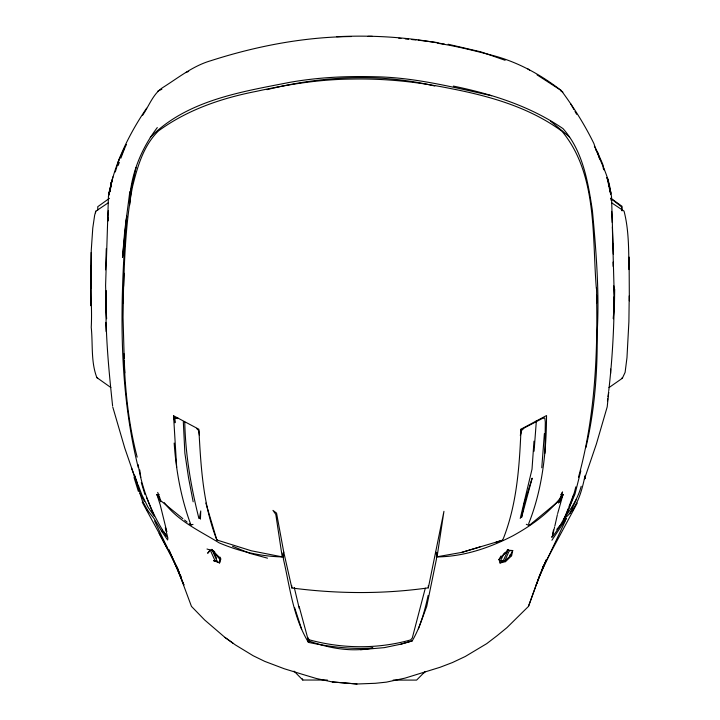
<?xml version="1.0" encoding="UTF-8"?>
<svg xmlns="http://www.w3.org/2000/svg" width="720" height="720" viewBox="0 0 720 720"><rect width="100%" height="100%" fill="white"/><g stroke="black" fill="none" stroke-linecap="round" stroke-linejoin="round"><path stroke-width="1.08" d="M110.871 387.54L96.867 377.613C90.738 361.764 92.988 343.989 91.233 327.357C92.367 306.765 89.793 286.155 91.431 265.572M90.873 288.486L91.278 250.002L92.781 228.033L94.653 215.244L95.751 211.248L108.072 202.923M90.648 305.712L91.161 252.504M614.403 307.233L614.691 289.35M178.209 418.248L175.032 418.041L174.978 422.766L173.556 415.755L198.864 429.246C200.88 466.695 202.986 504.657 216.855 539.982L251.388 550.8L282.222 556.884L275.805 514.413L272.961 510.39L276.552 513.126L283.743 552.078L291.852 587.988C337.095 593.91 383.13 594.252 428.337 587.853L443.943 511.326L437.076 556.785L461.763 552.384L502.551 540.216L503.694 537.678C517.068 503.091 519.444 465.822 521.019 429.165L546.534 415.548C546.363 452.196 542.403 489.213 528.732 523.503L529.155 525.528L526.311 524.286M628.956 269.604C628.668 250.137 628.947 230.031 624.051 211.122L611.712 202.833M544.932 453.303L545.31 422.1L544.797 417.969L542.268 418.509L524.367 427.878L521.415 430.623L520.389 435.528L521.019 429.165M621.621 210.312L622.026 206.298L611.208 198.513M123.102 302.895C124.281 264.141 125.136 225.063 132.462 186.903C137.412 166.887 143.334 145.683 158.535 130.86C187.542 109.692 221.751 98.073 256.707 91.278C288.135 84.366 320.04 79.263 352.296 79.074C385.506 78.381 418.653 81.99 451.179 88.659C490.293 96.282 529.407 107.361 561.969 131.256C597.717 174.141 592.065 236.538 596.358 288.594M106.29 248.544L105.525 269.829M123.489 290.79L123.039 317.439L124.2 358.479M123.615 286.389L124.002 273.213M129.429 204.327C129.906 176.697 140.589 149.436 157.311 127.566M283.212 552.654L283.41 559.062C289.98 587.25 293.067 617.184 308.457 642.393C329.643 646.812 351.315 649.548 372.978 647.946C351.369 652.365 329.337 648.315 308.853 640.953L308.61 638.856M146.628 108.207C128.592 134.685 113.976 164.862 108.441 196.524L105.597 285.534L106.56 318.789L106.263 311.166M629.226 295.875L628.893 321.741L626.976 357.633L625.113 372.357L622.359 378.261L609.003 387.585M200.43 519.147L200.754 510.939L199.35 518.418M613.809 308.394L614.259 296.649L613.809 285.867M111.843 181.611L111.924 180.189L110.691 185.229M106.218 290.574C104.841 329.094 108.504 367.65 112.608 405.927M107.73 220.32L108.333 210.519M533.979 441.189L532.017 469.188L520.236 518.472M534.078 451.233L536.373 420.597M541.773 467.775L544.392 433.53M608.751 390.69C612.342 359.478 614.07 328.059 614.259 296.649L613.359 318.789L614.331 298.521L612.351 226.908M129.636 205.191L131.337 188.415L136.08 167.598M608.724 392.229L607.203 406.872L596.367 444.06L584.379 479.241M108.027 220.995L108.36 217.845M129.825 191.637L124.776 230.445L122.499 257.463L126.72 216.072C120.06 299.763 117.864 385.434 138.249 467.541M607.464 400.824L607.725 398.817M607.986 396.801L608.634 391.761M112.869 176.895L108.441 196.524M95.526 212.805L95.751 211.248M115.308 171.972L118.917 159.714L126.495 144.396M585.864 447.66C594.756 410.112 597.573 371.385 597.177 332.892C599.508 292.059 596.142 251.226 592.407 210.591C587.988 181.971 582.948 151.02 562.995 128.61C530.145 106.137 492.039 94.059 453.357 86.094M552.663 533.934L553.473 530.028M511.605 555.732L512.73 550.539L507.663 550.17L499.032 559.467L500.058 563.013L505.539 561.627L511.605 555.732L509.643 555.12M554.823 526.113L557.406 514.602M166.716 531.54L165.321 527.733L167.85 538.002L167.652 540.018L162.054 531.837L162.549 529.641M425.313 588.15L412.29 638.001L410.652 639.909C377.712 649.206 342.018 648.837 309.105 639.765L307.845 638.595L299.187 606.654M428.121 595.476C424.683 611.19 420.435 627.003 412.164 640.944L400.788 644.184L384.318 647.631L360.585 649.728M609.534 189.135L610.704 194.076C609.687 176.328 599.184 160.362 593.919 143.604C584.856 124.974 573.633 107.19 561.321 90.603C540.675 74.601 517.653 61.866 492.264 55.332C474.309 50.67 456.282 46.107 437.931 43.29M584.874 476.469C581.679 491.643 576.99 509.067 564.048 518.796M554.58 527.157L552.348 536.571L551.502 537.093L552.285 536.913M557.658 513.558L562.986 494.55L560.772 494.487M117.891 163.899L118.917 159.714M580.824 470.889L574.992 494.028L565.65 516.249C572.238 507.087 578.268 497.277 581.202 486.288M308.016 638.199L308.457 642.393L308.853 640.953M552.456 534.915L552.546 536.742C563.553 522.126 571.527 504.828 575.802 486.873M578.493 477.207C594.774 418.014 597.852 356.283 596.556 295.182M110.7 188.145L110.034 188.001L108.81 194.202L110.412 189.153M282.528 555.921L283.743 552.078M216.747 560.502L215.244 561.258L213.498 560.601L219.582 562.923L220.023 557.109M528.471 606.402L540.036 574.362L528.471 606.402L506.961 627.633L497.025 635.76L486.729 643.644L465.273 656.487L452.493 662.526L440.109 667.269L404.928 678.15L386.406 682.137L375.345 683.298L357.03 684L332.28 681.948L316.152 678.447L302.652 674.397L284.274 668.763L264.771 661.383L253.179 655.74L235.35 644.895L224.865 637.353L204.66 619.983L191.457 606.384L177.507 568.926L183.933 585.036L168.849 549.729L179.01 571.932M118.161 165.447L119.322 162.351M120.861 158.238L124.713 147.933M564.651 517.743L568.197 508.608M568.98 506.574L573.705 494.397M541.314 571.302L543.501 565.713M608.661 186.624L609.219 185.211L607.023 177.552L608.022 179.478M536.247 584.847L546.291 559.791L539.487 575.829M418.428 628.857L426.717 606.465L436.446 559.098L436.68 552.681L436.437 556.92C463.302 556.758 489.168 548.055 512.847 535.824C532.008 525.24 549.999 512.451 562.986 494.55L559.647 502.263M507.375 549.72L507.438 551.493L502.866 561.672L500.49 560.718L504.45 552.951M504.783 560.925L509.265 550.728L512.73 550.539L509.697 556.515L504.783 560.925L503.244 560.565M539.514 575.829L565.326 520.875M564.786 517.941L563.868 519.948L564.786 517.941L566.289 518.661L551.907 540.243M108.549 194.319L109.944 191.259M569.817 513.675L576.189 499.716M572.265 511.371L573.723 508.41M542.637 567.549L577.242 503.064M558.432 503.055L562.986 494.55M561.33 494.163L562.554 491.94L559.179 500.67L529.155 525.483M109.539 192.186L110.538 190.404M499.032 559.467L501.048 555.93M142.596 115.308C149.319 105.606 153.306 92.925 163.935 86.823C179.082 77.175 193.401 65.727 210.942 60.678C256.311 46.107 303.759 36.972 351.504 36.531M210.15 549.972L207.639 553.275L210.411 550.35L215.244 561.258M566.289 518.661L556.758 529.335M500.058 563.013L502.47 560.385L505.539 561.627M425.007 671.634L416.619 680.094L393.183 680.085M150.264 137.367C186.669 100.413 240.588 91.989 289.188 82.458C317.889 77.319 347.121 75.897 376.236 76.788C415.449 77.58 453.564 87.327 491.643 95.724M423.756 672.984L425.286 671.58M502.704 555.417L507.438 551.493M112.338 181.512L110.817 182.718L111.24 187.11M217.287 539.667L216.855 539.982L205.839 503.028M109.467 198.297L97.749 206.703L97.794 210.069M157.851 91.098L161.883 89.217M185.706 72.585L188.694 71.388M400.788 644.184L412.164 640.944M461.763 552.384L480.006 546.939M496.107 542.133L502.551 540.216M189.189 523.674L190.944 525.006L193.023 524.385M266.994 89.658L272.439 88.317M273.528 88.101C326.169 75.735 381.924 73.458 434.763 86.022M609.3 188.145L609.894 188.037L611.532 196.686L613.296 254.106M159.129 494.46L156.915 494.523L160.236 504.918L166.752 531.423M336.681 36.729C372.78 34.938 409.176 37.233 444.654 44.226M367.929 36.36L372.312 36.306M294.021 671.121L302.787 680.031L327.339 680.04M283.473 556.92C261.261 556.632 239.562 551.511 219.141 542.853C199.8 530.865 178.227 521.37 164.241 502.605M332.28 681.948L357.03 684M398.817 38.295L400.968 38.502M405.279 38.916L408.51 39.231M411.741 39.546L416.043 39.96M418.194 40.176L437.805 42.624M175.032 418.041L178.02 418.599M448.137 44.244L480.861 51.849L505.143 60.282M206.991 549.009L214.434 551.412M267.489 558.162L249.822 553.365L232.533 546.255M214.848 552.105L212.85 551.295L211.869 549.342L216.477 558.171M560.943 91.116L562.878 92.097M621.837 377.991L622.359 378.261M96.867 377.613L97.677 378.117M167.373 536.697L166.302 536.022C152.199 514.413 142.191 490.176 138.141 464.589M527.742 68.832L529.605 70.038M537.075 74.88L561.321 90.603M498.852 559.575L500.49 560.718M224.865 637.353L232.956 643.176M611.1 198.711L621.666 206.973L622.062 210.888M182.871 518.661L160.839 500.769L157.707 492.408M184.563 520.038L187.101 522.099M550.656 121.212L569.61 137.07M507.987 549.468L509.265 550.728M196.506 428.382L198.738 430.605L199.431 435.303M212.598 550.521L220.896 558.846L219.582 562.923L217.17 561.447L212.85 551.295L219.465 558.828M159.642 497.538L156.915 494.523L160.785 501.84M146.907 509.796L148.077 511.452M163.701 531.603L165.951 534.816M595.584 149.292L597.834 152.937L602.775 164.304L603.972 169.848L603.099 167.895M162.054 531.837L153.99 518.49L147.87 510.696L142.173 500.301L134.595 475.488L134.1 477.675L138.393 491.427M139.923 493.569L144.405 501.21M570.645 103.752L573.912 109.503M575.001 111.411L576.639 114.291M142.191 502.119L167.328 548.181M169.524 552.105L168.426 550.143L170.073 553.095M162.45 539.424L167.346 548.208M159.129 533.475L177.534 568.152M610.119 190.683L610.992 192.366M594.378 146.205L597.834 152.937L599.607 158.994M178.947 572.184L154.602 520.965M179.892 574.128L181.305 577.053M146.448 497.214L154.215 516.168L147.942 507.06L141.885 494.856L138.078 484.794M134.658 475.749L137.322 482.787M177.12 567.27L178.551 571.248L178.065 569.142M112.779 407.052L124.785 448.146L134.181 475.362M131.463 467.82L137.61 484.929M302.346 678.762L302.787 680.031M301.698 629.379L294.588 607.581M190.944 525.006C181.152 498.681 176.076 471.024 174.177 443.07M141.3 482.598L144.954 494.568M435.96 552.663L436.518 554.724M137.169 457.11C128.268 423.279 124.965 388.386 123.84 353.511M294.264 587.475L299.277 608.571M436.014 552.204L436.653 554.949M198.9 518.4C190.953 486.792 185.427 454.599 184.761 421.956M607.023 177.552L610.704 194.076M193.158 501.786L188.55 477.873L184.86 453.069L183.321 421.659M139.743 469.935L140.796 477.432M308.088 637.974L308.457 642.393M585.126 475.398L585.369 478.638M291.663 585.387L291.852 587.988M173.556 415.755L176.67 467.379M610.947 198.027L611.064 200.25M611.667 211.365L612.216 222.471M124.29 360.702L124.812 372.933M105.741 322.362L106.137 331.551M106.182 308.997L105.759 298.107L106.191 310.221M596.538 288.117L596.817 302.895M612.864 243.549L612.9 246.816M613.071 262.062L613.125 266.418M428.319 585.684L428.337 587.853M629.352 300.843L629.091 257.094M610.614 369.054L610.632 373.473M524.439 502.686L521.586 517.356L532.161 478.161L524.439 502.686"/></g></svg>
